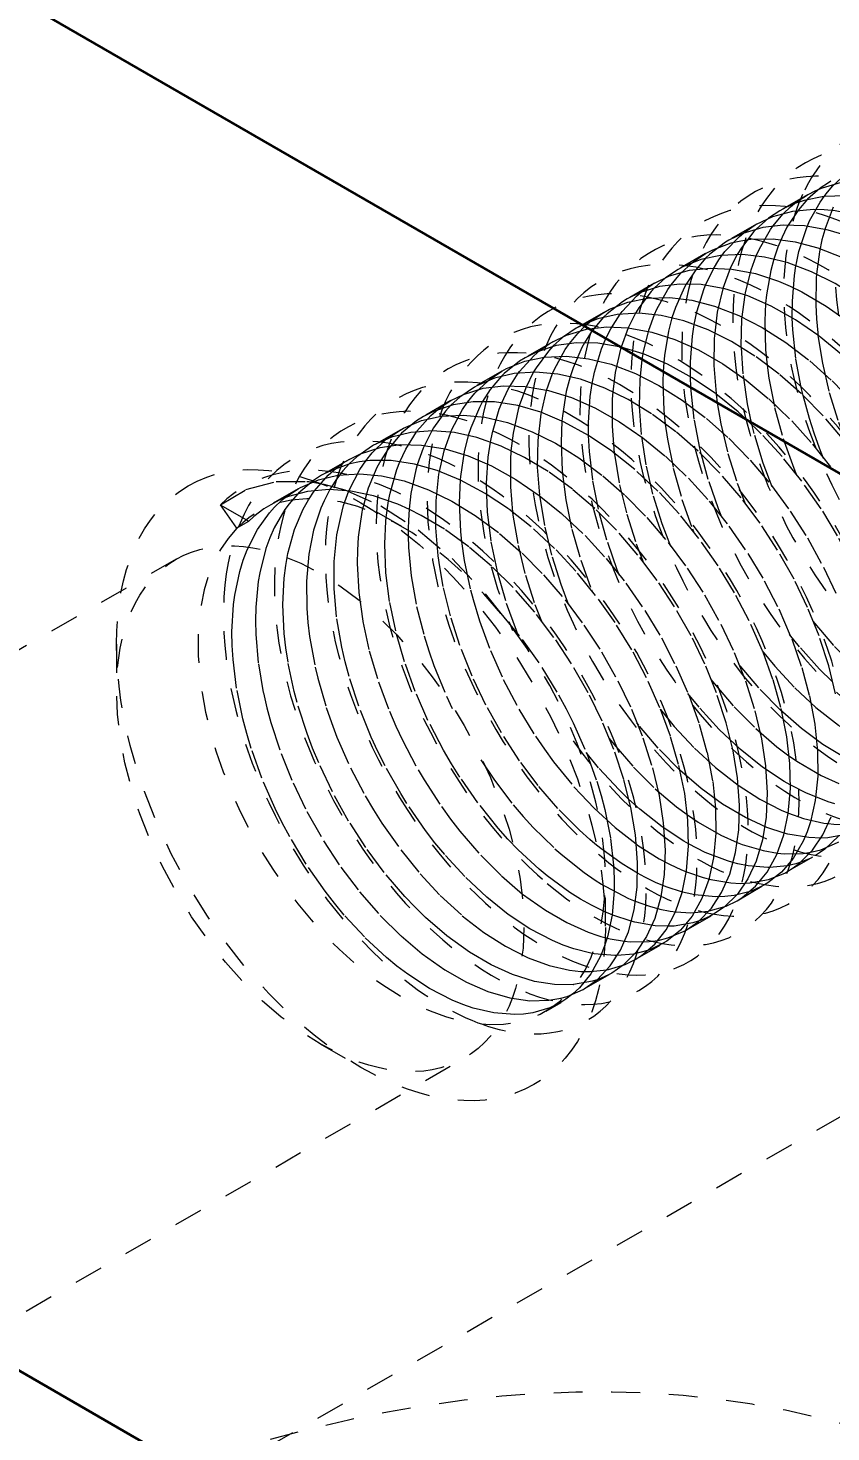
# Model space of a CAD drawing. Header units: millimetres. Extents: x -742 to 742, y -525 to 525.
# Drawn here: x 370.7 to 398.56, y 142.76 to 191.49 of the extents above; entities that cross this region are included whole.
import ezdxf

# ---------------------------------------------------------------- set-up
doc = ezdxf.new("R2010")
doc.units = ezdxf.units.MM
doc.linetypes.add('虚线', pattern=[2, 1, -1])
doc.layers.get('0').update_dxf_attribs({"lineweight": 35})
for name, color, linetype, lineweight in [('尺寸线层', 3, 'Continuous', 18), ('粗实线层', 7, 'Continuous', 35), ('虚线层', 6, '虚线', 18)]:
    doc.layers.add(name, color=color, linetype=linetype, lineweight=lineweight)
doc.styles.add('标准', font='', dxfattribs={"width": 0.667})
doc.styles.get('标准').set_extended_font_data('宋体')
doc.dimstyles.new('标准', dxfattribs={"dimscale": 5, "dimtxt": 3.5, "dimasz": 4, "dimexe": 2, "dimexo": 0, "dimtad": 1, "dimdsep": 46, "dimtxsty": '标准', "dimblk": '_CAXARROW', "dimcen": 0, "dimdle": 6, "dimazin": 2, "dimtfac": 0.707107, "dimtdec": 3, "dimtmove": 2, "dimatfit": 3, "dimfxl": 1, "dimfrac": 2, "dimtolj": 1, "dimarcsym": 0})

# ---------------------------------------------------------------- blocks, each defined once
blk = doc.blocks.new('*X14')
for p, q in [((-632.242, -189.479), (-540.318, -242.551)), ((-575.673, -269.728), (-667.597, -216.656))]:
    blk.add_line(p, q)
at = {"layer": '虚线层', "color": 7}
for p, q in [((-620.978, -212.254), (-653.505, -231.033)), ((-623.049, -215.199), (-623.049, -216.832)), ((-592.694, -228.583), (-625.221, -247.363)), ((-615.978, -229.079), (-614.564, -229.895)), ((-643.505, -248.354), (-610.978, -229.574))]:
    blk.add_line(p, q, dxfattribs=at)
for centre, major_axis in [((-614.564, -220.098), (-6, 10.392)), ((-615.978, -220.914), (-5, 8.66))]:
    blk.add_ellipse(centre, major_axis=major_axis, ratio=0.57735, dxfattribs=at)
blk = doc.blocks.new('*X15')
blk.add_line((-632.242, -189.479), (-540.318, -242.551))
at = {"layer": '虚线层', "color": 7}
for p, q in [((-599.068, -199.604), (-600.021, -200.154)), ((-600.835, -200.624), (-601.79, -201.176)), ((-602.601, -201.644), (-603.556, -202.195)), ((-604.37, -202.665), (-605.323, -203.215)), ((-606.139, -203.686), (-606.886, -204.118)), ((-606.886, -204.118), (-607.093, -204.237)), ((-607.905, -204.706), (-608.86, -205.258)), ((-609.673, -205.727), (-610.626, -206.277)), ((-611.443, -206.748), (-612.396, -207.299)), ((-613.208, -207.768), (-614.164, -208.32)), ((-614.976, -208.788), (-615.93, -209.339)), ((-616.746, -209.81), (-617.698, -210.36)), ((-618.55, -210.892), (-619.443, -210.369)), ((-618.871, -211.179), (-619.443, -210.369)), ((-613.15, -211.116), (-614.564, -210.3)), ((-618.462, -210.943), (-618.871, -211.179)), ((-618.462, -210.943), (-618.55, -210.892)), ((-599.744, -223.088), (-598.791, -222.538)), ((-606.079, -224.996), (-606.079, -223.363)), ((-601.512, -224.109), (-600.557, -223.557)), ((-603.278, -225.129), (-602.324, -224.578)), ((-605.047, -226.15), (-604.094, -225.6)), ((-606.816, -227.171), (-605.86, -226.62)), ((-608.15, -227.941), (-607.627, -227.64))]:
    blk.add_line(p, q, dxfattribs=at)
for points in [[(-598.253, -199.133), (-598.339, -199.184), (-598.621, -199.376), (-598.648, -199.396)], [(-598.549, -199.356), (-597.888, -199.164)], [(-598.491, -199.659), (-598.42, -199.566), (-598.194, -199.301), (-597.734, -198.877)], [(-596.177, -199.931), (-596.968, -199.729), (-597.357, -199.67), (-597.733, -199.638), (-598.5, -199.662), (-599.185, -199.799), (-599.51, -199.909), (-599.817, -200.045), (-600.02, -200.154)], [(-599.061, -199.76), (-599.381, -200.125), (-599.737, -200.658)], [(-599.514, -199.907), (-599.39, -199.812), (-599.068, -199.604)], [(-599.068, -199.604), (-598.779, -199.454), (-598.549, -199.356)], [(-598.648, -199.396), (-598.883, -199.59), (-599.061, -199.76)], [(-598.99, -200.509), (-598.631, -199.86), (-598.491, -199.659)], [(-600.02, -200.154), (-600.418, -200.419), (-600.842, -200.795)], [(-600.835, -200.624), (-600.27, -200.358), (-599.57, -200.168), (-598.857, -200.102), (-598.484, -200.111), (-598.107, -200.148), (-597.287, -200.315), (-596.993, -200.403)], [(-600.263, -200.688), (-599.904, -200.26), (-599.653, -200.022), (-599.514, -199.907)], [(-598.174, -200.037), (-598.453, -200.77), (-598.466, -200.814)], [(-594.293, -203.152), (-595.081, -202.502), (-595.485, -202.208), (-595.887, -201.941), (-596.742, -201.453), (-597.552, -201.092), (-597.957, -200.95), (-598.35, -200.836), (-599.167, -200.685), (-599.913, -200.655), (-600.621, -200.738), (-601.314, -200.944), (-601.79, -201.176)], [(-601.271, -200.918), (-600.881, -200.651), (-600.835, -200.624)], [(-600.841, -201.722), (-600.733, -201.48), (-600.347, -200.806), (-600.263, -200.688)], [(-599.737, -200.658), (-599.777, -200.73), (-599.947, -201.068), (-600.094, -201.421), (-600.234, -201.835)], [(-599.466, -202.071), (-599.449, -201.976), (-599.36, -201.571), (-599.102, -200.77), (-598.99, -200.509)], [(-602.601, -201.644), (-602.354, -201.513), (-601.718, -201.275), (-601.378, -201.196), (-601.031, -201.147), (-600.262, -201.132), (-599.495, -201.231), (-598.703, -201.441), (-597.853, -201.776), (-597.041, -202.202), (-596.632, -202.454), (-596.232, -202.725), (-595.397, -203.374), (-595.11, -203.623)], [(-601.79, -201.176), (-601.916, -201.251), (-602.453, -201.663), (-602.6, -201.805)], [(-602.028, -201.703), (-601.931, -201.576), (-601.429, -201.049), (-601.271, -200.918)], [(-600.842, -200.795), (-600.924, -200.881), (-601.359, -201.441), (-601.501, -201.673)], [(-598.466, -200.814), (-598.562, -201.168), (-598.649, -201.577), (-598.752, -202.362)], [(-592.95, -207.981), (-593.548, -207.05), (-593.871, -206.596), (-594.202, -206.162), (-594.942, -205.288), (-595.686, -204.522), (-596.073, -204.165), (-596.46, -203.832), (-597.297, -203.197), (-598.108, -202.687), (-598.922, -202.277), (-599.77, -201.957), (-600.559, -201.762), (-601.32, -201.677), (-602.083, -201.708), (-602.763, -201.852), (-603.394, -202.107), (-603.556, -202.195)], [(-603.072, -201.966), (-602.961, -201.88), (-602.601, -201.644)], [(-602.608, -202.743), (-602.332, -202.173), (-602.139, -201.861), (-602.028, -201.703)], [(-601.501, -201.673), (-601.733, -202.128), (-602.002, -202.852)], [(-601.233, -203.081), (-601.22, -203.008), (-601.018, -202.206), (-600.841, -201.722)], [(-603.556, -202.195), (-603.993, -202.49), (-604.373, -202.83)], [(-604.371, -202.665), (-603.851, -202.417), (-603.155, -202.219), (-602.444, -202.144), (-601.694, -202.181), (-600.875, -202.34), (-600.075, -202.604), (-599.668, -202.777), (-599.265, -202.973), (-598.412, -203.469), (-597.607, -204.037), (-596.821, -204.692), (-596.024, -205.465), (-595.304, -206.273), (-594.959, -206.703), (-594.631, -207.14), (-593.98, -208.104), (-593.766, -208.452)], [(-603.799, -202.727), (-603.473, -202.336), (-603.072, -201.966)], [(-602.6, -201.805), (-602.944, -202.204), (-603.271, -202.7)], [(-600.234, -201.835), (-600.339, -202.233), (-600.487, -203.077), (-600.518, -203.382)], [(-599.593, -203.883), (-599.59, -203.3), (-599.518, -202.405), (-599.466, -202.071)], [(-593.328, -211.945), (-593.499, -211.488), (-593.949, -210.449), (-594.449, -209.473), (-594.727, -208.991), (-595.015, -208.523), (-595.675, -207.566), (-596.356, -206.707), (-597.083, -205.91), (-597.885, -205.147), (-598.673, -204.503), (-599.478, -203.947), (-600.331, -203.465), (-601.141, -203.111), (-601.94, -202.864), (-602.757, -202.721), (-603.501, -202.7), (-604.205, -202.789), (-604.891, -203.002), (-605.323, -203.215)], [(-604.81, -202.963), (-604.455, -202.716), (-604.371, -202.665)], [(-604.377, -203.762), (-604.292, -203.569), (-603.913, -202.889), (-603.799, -202.727)], [(-603.271, -202.7), (-603.335, -202.814), (-603.649, -203.513), (-603.77, -203.875)], [(-598.752, -202.362), (-598.762, -202.495), (-598.781, -203.423), (-598.757, -203.907), (-598.712, -204.393), (-598.701, -204.486)], [(-605.323, -203.215), (-605.487, -203.316), (-606.022, -203.735), (-606.14, -203.851)], [(-606.139, -203.686), (-605.933, -203.576), (-605.299, -203.329), (-604.613, -203.192), (-603.847, -203.169), (-603.083, -203.262), (-602.295, -203.465), (-601.447, -203.794), (-600.633, -204.211), (-599.822, -204.727), (-598.984, -205.368), (-598.212, -206.064), (-597.834, -206.443), (-597.472, -206.834), (-596.737, -207.714), (-596.086, -208.605), (-595.492, -209.539), (-594.937, -210.555), (-594.481, -211.54), (-594.28, -212.04), (-594.101, -212.533), (-593.787, -213.569), (-593.698, -213.928)], [(-605.563, -203.744), (-605.494, -203.654), (-604.997, -203.12), (-604.81, -202.963)], [(-604.373, -202.83), (-604.494, -202.959), (-604.922, -203.525), (-605.036, -203.712)], [(-603.001, -204.109), (-602.907, -203.666), (-602.655, -202.859), (-602.608, -202.743)], [(-602.002, -202.852), (-602.006, -202.865), (-602.195, -203.676), (-602.286, -204.406)], [(-601.36, -204.91), (-601.362, -204.845), (-601.361, -204.373), (-601.339, -203.921), (-601.233, -203.081)], [(-606.616, -204.013), (-606.536, -203.951), (-606.139, -203.686)], [(-605.036, -203.712), (-605.289, -204.216), (-605.535, -204.89)], [(-600.518, -203.382), (-600.549, -203.981), (-600.521, -204.982), (-600.469, -205.52)], [(-607.905, -204.706), (-607.427, -204.474), (-606.736, -204.269), (-606.03, -204.188), (-605.284, -204.218), (-604.466, -204.369), (-603.666, -204.624), (-602.854, -204.984), (-602, -205.473), (-601.197, -206.036), (-600.411, -206.686), (-599.612, -207.455), (-598.889, -208.257), (-598.21, -209.119)], [(-607.331, -204.765), (-607.041, -204.412), (-606.792, -204.164)], [(-606.874, -204.12), (-606.972, -204.17), (-607.093, -204.237)], [(-596.406, -210.162), (-596.527, -209.959), (-597.129, -209.029), (-597.785, -208.144), (-598.526, -207.273), (-599.271, -206.512), (-600.049, -205.829), (-600.89, -205.201), (-601.701, -204.699), (-602.514, -204.294), (-603.359, -203.98), (-604.145, -203.792), (-604.905, -203.716), (-605.667, -203.756), (-606.346, -203.909), (-606.874, -204.12)], [(-606.792, -204.164), (-606.616, -204.013)], [(-606.14, -203.851), (-606.51, -204.284), (-606.535, -204.319)], [(-606.06, -204.59), (-605.892, -204.259), (-605.563, -203.744)], [(-604.767, -205.123), (-604.764, -205.106), (-604.57, -204.3), (-604.377, -203.762)], [(-603.77, -203.875), (-603.89, -204.331), (-604.032, -205.18), (-604.055, -205.422)], [(-603.131, -205.919), (-603.13, -205.406), (-603.062, -204.506), (-603.001, -204.109)], [(-599.219, -206.573), (-599.285, -206.293), (-599.472, -205.281), (-599.575, -204.295), (-599.593, -203.883)], [(-607.093, -204.237), (-607.564, -204.56), (-607.899, -204.863)], [(-606.535, -204.319), (-606.808, -204.74)], [(-606.145, -204.784), (-606.06, -204.59)], [(-602.286, -204.406), (-602.3, -204.597), (-602.312, -205.528), (-602.239, -206.502), (-602.237, -206.522)], [(-598.701, -204.486), (-598.548, -205.446), (-598.308, -206.468), (-597.991, -207.496), (-597.699, -208.272)], [(-609.104, -205.791), (-609.062, -205.735), (-608.569, -205.193), (-608.35, -205.008)], [(-605.531, -204.893), (-606.344, -204.757), (-607.084, -204.742), (-607.784, -204.839), (-608.47, -205.061), (-608.861, -205.258)], [(-607.899, -204.863), (-608.059, -205.035), (-608.482, -205.607), (-608.57, -205.753)], [(-608.35, -205.008), (-608.029, -204.781), (-607.905, -204.706)], [(-607.911, -205.804), (-607.847, -205.656), (-607.474, -204.971), (-607.331, -204.765)], [(-606.808, -204.74), (-606.897, -204.902), (-607.204, -205.605), (-607.306, -205.917)], [(-606.538, -206.149), (-606.459, -205.764), (-606.212, -204.951), (-606.145, -204.784)], [(-605.535, -204.89), (-605.555, -204.958), (-605.738, -205.774), (-605.822, -206.446)], [(-601.189, -207.395), (-601.472, -207.141), (-602.261, -206.502), (-603.068, -205.953), (-603.924, -205.48), (-604.734, -205.134), (-605.531, -204.893), (-605.531, -204.893)], [(-604.8, -205.321), (-604.767, -205.123)], [(-601.003, -207.518), (-601.143, -206.865), (-601.3, -205.813), (-601.36, -204.91)], [(-608.861, -205.258), (-609.064, -205.384), (-609.594, -205.81), (-609.681, -205.897)], [(-609.673, -205.727), (-609.509, -205.638), (-608.881, -205.384), (-608.2, -205.241), (-607.435, -205.209), (-606.671, -205.293), (-605.882, -205.487), (-605.036, -205.809), (-604.224, -206.221), (-603.415, -206.731), (-602.576, -207.366), (-601.799, -208.055), (-601.055, -208.819), (-600.316, -209.694), (-599.664, -210.584), (-599.068, -211.516), (-598.509, -212.53), (-598.046, -213.514)], [(-597.994, -221.873), (-598.463, -222.319), (-598.645, -222.448)], [(-604.896, -206.949), (-604.876, -206.023), (-604.8, -205.321)], [(-604.055, -205.422), (-604.076, -205.74)], [(-600.469, -205.52), (-600.406, -205.972), (-600.206, -206.986), (-599.907, -208.064), (-599.874, -208.168)], [(-610.865, -206.804), (-610.607, -206.488), (-610.154, -206.057)], [(-599.744, -223.088), (-599.592, -222.994), (-599.349, -222.816), (-598.89, -222.356), (-598.529, -221.819), (-598.246, -221.194)], [(-598.097, -216.926), (-598.33, -215.956), (-598.664, -214.919), (-599.062, -213.928), (-599.532, -212.945), (-600.101, -211.934), (-600.705, -211.007), (-601.365, -210.126), (-602.112, -209.261), (-602.862, -208.506), (-603.64, -207.827), (-604.48, -207.205), (-605.29, -206.708), (-606.102, -206.31), (-606.949, -206.005), (-607.735, -205.826), (-608.494, -205.757), (-609.251, -205.805), (-609.925, -205.963), (-610.545, -206.232), (-610.626, -206.277)], [(-609.681, -205.897), (-610.075, -206.365), (-610.342, -206.781)], [(-610.154, -206.057), (-610.106, -206.019), (-609.673, -205.727)], [(-609.68, -206.825), (-609.453, -206.346), (-609.104, -205.791)], [(-608.57, -205.753), (-608.845, -206.306), (-609.072, -206.93)], [(-608.303, -207.161), (-608.12, -206.393), (-607.911, -205.804)], [(-607.306, -205.917), (-607.437, -206.428), (-607.571, -207.28), (-607.588, -207.462)], [(-606.663, -207.962), (-606.665, -207.51), (-606.605, -206.607), (-606.538, -206.149)], [(-604.076, -205.74), (-604.087, -206.086), (-604.05, -207.09), (-604.002, -207.564)], [(-603.115, -206.296), (-603.131, -205.919)], [(-611.443, -206.749), (-611.008, -206.534), (-610.318, -206.32), (-609.613, -206.23), (-608.869, -206.252), (-608.055, -206.396), (-607.258, -206.645), (-606.448, -206.999), (-605.592, -207.48), (-604.786, -208.035), (-603.997, -208.679), (-603.197, -209.443), (-602.473, -210.242), (-601.792, -211.102), (-601.132, -212.058), (-600.564, -213.006), (-600.062, -213.981), (-599.614, -215.021), (-599.267, -216.012), (-599.001, -216.992), (-598.811, -217.996), (-598.716, -218.913), (-598.708, -219.783), (-598.794, -220.635), (-598.963, -221.375), (-599.08, -221.719), (-599.215, -222.038), (-599.565, -222.64), (-599.972, -223.116), (-600.447, -223.491), (-600.556, -223.557)], [(-610.626, -206.277), (-611.135, -206.63), (-611.429, -206.898)], [(-605.822, -206.446), (-605.84, -206.701), (-605.848, -207.636), (-605.774, -208.569)], [(-602.749, -208.626), (-602.802, -208.403), (-602.997, -207.391), (-603.108, -206.404), (-603.115, -206.296)], [(-602.237, -206.522), (-602.197, -206.828)], [(-598.504, -208.758), (-598.647, -208.396), (-598.834, -207.88), (-598.999, -207.37), (-599.219, -206.573)], [(-612.641, -207.836), (-612.624, -207.814), (-612.139, -207.266), (-611.892, -207.054)], [(-601.512, -224.109), (-601.332, -223.996), (-600.865, -223.606), (-600.467, -223.116), (-600.128, -222.5), (-599.888, -221.827), (-599.732, -221.078), (-599.66, -220.217), (-599.68, -219.34), (-599.784, -218.416), (-599.986, -217.407), (-600.263, -216.425), (-600.623, -215.434), (-601.084, -214.396), (-601.595, -213.424), (-602.17, -212.48), (-602.838, -211.529), (-603.524, -210.677), (-604.255, -209.887), (-605.061, -209.136), (-605.853, -208.504), (-606.661, -207.962), (-607.515, -207.494), (-608.323, -207.154), (-609.118, -206.92), (-609.93, -206.793), (-610.67, -206.787), (-611.369, -206.893), (-612.049, -207.122), (-612.396, -207.299)], [(-611.429, -206.898), (-611.627, -207.113), (-612.046, -207.692), (-612.106, -207.792)], [(-611.892, -207.054), (-611.605, -206.848), (-611.443, -206.749)], [(-611.448, -207.844), (-611.406, -207.747), (-611.037, -207.054), (-610.865, -206.804)], [(-610.342, -206.781), (-610.454, -206.988), (-610.755, -207.696), (-610.84, -207.958)], [(-610.071, -208.193), (-610.004, -207.859), (-609.765, -207.042), (-609.68, -206.825)], [(-609.072, -206.93), (-609.108, -207.054), (-609.286, -207.875), (-609.359, -208.489)], [(-603.811, -211.808), (-604.108, -211.024), (-604.428, -209.997), (-604.668, -208.977), (-604.83, -207.922), (-604.896, -206.951), (-604.896, -206.949)], [(-602.197, -206.828), (-602.072, -207.558), (-601.827, -208.58), (-601.502, -209.608), (-601.232, -210.318)], [(-612.396, -207.299), (-612.637, -207.45), (-613.16, -207.883), (-613.219, -207.942)], [(-613.208, -207.768), (-613.085, -207.7), (-612.459, -207.438), (-611.781, -207.287), (-611.021, -207.248), (-610.262, -207.326), (-609.475, -207.513), (-608.627, -207.826), (-607.814, -208.23), (-607.003, -208.733), (-606.164, -209.362), (-605.389, -210.047), (-604.643, -210.808), (-603.899, -211.678), (-603.242, -212.562), (-602.64, -213.491), (-602.076, -214.504), (-601.612, -215.488), (-601.221, -216.48), (-600.894, -217.517), (-600.666, -218.485), (-600.524, -219.424), (-600.469, -220.368), (-600.505, -221.211), (-600.628, -221.992), (-600.846, -222.733), (-601.135, -223.352), (-601.5, -223.881), (-601.963, -224.333), (-602.324, -224.578)], [(-607.347, -213.854), (-607.619, -213.136), (-607.942, -212.108), (-608.187, -211.086), (-608.357, -210.031), (-608.431, -209.058), (-608.419, -208.127), (-608.311, -207.205), (-608.303, -207.161)], [(-607.588, -207.462), (-607.62, -208.19), (-607.58, -209.198), (-607.454, -210.192), (-607.244, -211.208), (-606.935, -212.288), (-606.562, -213.311), (-606.543, -213.358)], [(-604.002, -207.564), (-603.928, -208.081), (-603.723, -209.096), (-603.422, -210.176), (-603.056, -211.201), (-603.007, -211.324)], [(-597.829, -221.977), (-597.358, -221.594), (-597.146, -221.363), (-596.956, -221.112), (-596.614, -220.503), (-596.369, -219.836), (-596.276, -219.469), (-596.205, -219.09), (-596.124, -218.233), (-596.137, -217.358), (-596.238, -216.438), (-596.436, -215.433), (-596.709, -214.453), (-597.061, -213.461), (-597.514, -212.421), (-598.02, -211.447), (-598.592, -210.501), (-599.257, -209.548), (-599.943, -208.693), (-600.67, -207.899), (-601.189, -207.395)], [(-600.289, -209.743), (-600.598, -208.914), (-600.911, -207.886), (-601.003, -207.518)], [(-603.278, -225.129), (-602.852, -224.83), (-602.401, -224.364), (-602.045, -223.822), (-601.766, -223.19), (-601.559, -222.437), (-601.448, -221.647), (-601.425, -220.797), (-601.495, -219.847), (-601.649, -218.904), (-601.887, -217.931), (-602.224, -216.892), (-602.625, -215.9), (-603.101, -214.918), (-603.676, -213.911), (-604.286, -212.988), (-604.95, -212.11), (-605.698, -211.248), (-606.448, -210.497), (-607.227, -209.824), (-608.07, -209.208), (-608.883, -208.719), (-609.696, -208.329), (-610.54, -208.032), (-611.323, -207.859), (-612.078, -207.796), (-612.832, -207.852), (-613.505, -208.02), (-614.124, -208.297), (-614.164, -208.32)], [(-613.219, -207.942), (-613.637, -208.445), (-613.877, -208.822)], [(-613.696, -208.103), (-613.68, -208.09), (-613.208, -207.768)], [(-613.216, -208.868), (-613.01, -208.431), (-612.641, -207.836)], [(-612.106, -207.792), (-612.403, -208.396), (-612.608, -208.975)], [(-611.839, -209.205), (-611.674, -208.489), (-611.448, -207.844)], [(-610.84, -207.958), (-610.984, -208.525), (-611.115, -209.383), (-611.125, -209.498)], [(-605.585, -212.821), (-605.666, -212.619), (-606.027, -211.594), (-606.323, -210.514), (-606.521, -209.5), (-606.636, -208.51), (-606.663, -207.962)], [(-614.976, -208.788), (-614.585, -208.592), (-613.901, -208.372), (-613.201, -208.275), (-612.459, -208.289), (-611.644, -208.424), (-610.846, -208.664), (-610.037, -209.012), (-609.183, -209.487), (-608.378, -210.037), (-607.588, -210.675), (-606.784, -211.432), (-606.055, -212.225), (-605.37, -213.081), (-604.707, -214.035), (-604.137, -214.983), (-603.632, -215.957), (-603.177, -216.995), (-602.823, -217.985), (-602.549, -218.965), (-602.354, -219.972), (-602.256, -220.893), (-602.244, -221.768), (-602.323, -222.624), (-602.485, -223.368), (-602.729, -224.035), (-603.072, -224.644), (-603.476, -225.127), (-603.949, -225.511), (-604.094, -225.6)], [(-614.164, -208.32), (-614.708, -208.702), (-614.958, -208.932)], [(-614.395, -208.836), (-614.177, -208.566), (-613.696, -208.103)], [(-610.2, -210.002), (-610.202, -209.615), (-610.146, -208.708), (-610.071, -208.193)], [(-609.359, -208.489), (-609.379, -208.805), (-609.379, -209.742), (-609.306, -210.615)], [(-605.774, -208.569), (-605.768, -208.612), (-605.593, -209.668), (-605.34, -210.691), (-605.011, -211.718), (-604.759, -212.377)], [(-599.874, -208.168), (-599.545, -209.089), (-599.459, -209.305)], [(-605.047, -226.15), (-604.832, -226.013), (-604.368, -225.616), (-603.976, -225.12), (-603.646, -224.499), (-603.413, -223.821), (-603.262, -223.066), (-603.194, -222.2), (-603.217, -221.318), (-603.328, -220.391), (-603.538, -219.382), (-603.823, -218.4), (-604.188, -217.409), (-604.652, -216.37), (-605.166, -215.399), (-605.745, -214.456), (-606.418, -213.509), (-607.11, -212.663), (-607.844, -211.879), (-608.651, -211.132), (-609.443, -210.505), (-610.249, -209.968), (-611.104, -209.508), (-611.914, -209.176), (-612.709, -208.951), (-613.519, -208.832), (-614.255, -208.832), (-614.61, -208.875), (-614.948, -208.944), (-615.624, -209.181), (-615.93, -209.339)], [(-614.958, -208.932), (-615.194, -209.191), (-615.411, -209.474), (-615.606, -209.775), (-615.642, -209.836)], [(-615.43, -209.097), (-615.177, -208.913), (-614.976, -208.788)], [(-614.982, -209.884), (-614.961, -209.835), (-614.6, -209.138), (-614.395, -208.836)], [(-613.877, -208.822), (-614.014, -209.075), (-614.311, -209.79), (-614.377, -209.998)], [(-613.608, -210.231), (-613.554, -209.958), (-613.318, -209.134), (-613.216, -208.868)], [(-612.608, -208.975), (-612.657, -209.149), (-612.828, -209.973), (-612.891, -210.518)], [(-602.04, -210.799), (-602.155, -210.507), (-602.511, -209.481), (-602.749, -208.626)], [(-619.443, -210.369), (-618.557, -209.834), (-617.503, -209.557), (-616.447, -209.552)], [(-615.93, -209.339), (-616.21, -209.518), (-616.731, -209.958), (-616.761, -209.989)], [(-616.746, -209.81), (-616.663, -209.764), (-616.041, -209.495), (-615.365, -209.335), (-614.606, -209.287), (-613.848, -209.357), (-613.063, -209.537), (-612.219, -209.844), (-611.407, -210.242), (-610.595, -210.738), (-609.753, -211.359), (-608.974, -212.038), (-608.226, -212.794), (-607.482, -213.661), (-606.823, -214.543), (-606.217, -215.469), (-605.647, -216.478), (-605.175, -217.46), (-604.778, -218.452), (-604.447, -219.491), (-604.216, -220.462), (-604.069, -221.404), (-604.006, -222.35), (-604.035, -223.196), (-604.15, -223.98), (-604.362, -224.727), (-604.648, -225.354), (-605.011, -225.89), (-605.468, -226.349), (-605.861, -226.62)], [(-616.447, -209.552), (-616.369, -209.56), (-615.857, -209.645)], [(-616.18, -209.881), (-615.707, -209.339), (-615.43, -209.097)], [(-611.966, -211.034), (-611.956, -210.229), (-611.856, -209.304), (-611.839, -209.205)], [(-611.125, -209.498), (-611.159, -210.297), (-611.111, -211.307), (-611.075, -211.642)], [(-606.816, -227.171), (-606.358, -226.846), (-605.909, -226.371), (-605.557, -225.821), (-605.283, -225.184), (-605.084, -224.427), (-604.982, -223.634), (-604.964, -222.779), (-605.038, -221.825), (-605.196, -220.878), (-605.439, -219.904), (-605.784, -218.865), (-606.192, -217.875), (-606.674, -216.895), (-607.252, -215.889), (-607.864, -214.967), (-608.531, -214.092), (-609.282, -213.235), (-610.036, -212.49), (-610.82, -211.823), (-611.663, -211.214), (-612.474, -210.731), (-612.883, -210.524), (-613.285, -210.346), (-614.128, -210.056), (-614.91, -209.892), (-615.665, -209.839), (-616.418, -209.903), (-617.085, -210.077), (-617.401, -210.206), (-617.698, -210.36), (-617.698, -210.36)], [(-617.195, -210.115), (-616.746, -209.81)], [(-616.761, -209.989), (-617.056, -210.329)], [(-616.387, -210.19), (-616.19, -209.895), (-616.18, -209.881)], [(-615.857, -209.645), (-615.12, -209.848), (-613.873, -210.399), (-612.581, -211.233), (-611.401, -212.231), (-610.252, -213.452), (-609.707, -214.137)], [(-615.642, -209.836), (-615.842, -210.223)], [(-615.165, -210.391), (-614.982, -209.884)], [(-614.377, -209.998), (-614.493, -210.435)], [(-609.823, -212.703), (-609.842, -212.625), (-610.048, -211.611), (-610.169, -210.619), (-610.2, -210.002)], [(-618.947, -213.505), (-618.774, -212.679), (-618.655, -212.29), (-618.517, -211.925), (-618.16, -211.221), (-617.741, -210.642), (-617.56, -210.444)], [(-617.935, -210.509), (-618.277, -210.772), (-618.462, -210.943)], [(-617.056, -210.329), (-617.203, -210.528), (-617.573, -211.163), (-617.729, -211.516), (-617.862, -211.883), (-618.077, -212.721), (-618.131, -213.033)], [(-617.698, -210.36), (-617.935, -210.509)], [(-617.56, -210.444), (-617.503, -210.387), (-617.251, -210.161), (-617.195, -210.115)], [(-616.88, -216.849), (-617.095, -215.831), (-617.172, -215.326), (-617.227, -214.835), (-617.273, -213.825), (-617.23, -212.911), (-617.176, -212.472), (-617.101, -212.055), (-616.874, -211.227), (-616.572, -210.519), (-616.387, -210.19)], [(-615.842, -210.223), (-615.956, -210.485), (-616.207, -211.244), (-616.374, -212.074), (-616.456, -213.013), (-616.445, -213.957), (-616.406, -214.448), (-616.347, -214.939), (-616.153, -216.001), (-616.063, -216.378)], [(-613.186, -220.389), (-613.728, -219.426), (-613.978, -218.927), (-614.208, -218.429), (-614.639, -217.358), (-614.974, -216.331), (-615.113, -215.815), (-615.231, -215.308), (-615.413, -214.25), (-615.498, -213.272), (-615.495, -212.334), (-615.4, -211.403), (-615.222, -210.583), (-615.165, -210.391)], [(-614.493, -210.435), (-614.518, -210.552)], [(-613.703, -210.933), (-613.691, -210.81), (-613.608, -210.231)], [(-612.891, -210.518), (-612.916, -210.908), (-612.924, -211.191)], [(-614.518, -210.552), (-614.533, -210.624), (-614.656, -211.485), (-614.685, -211.94), (-614.692, -212.401), (-614.638, -213.414), (-614.5, -214.412), (-614.279, -215.431), (-613.96, -216.511), (-613.578, -217.534), (-613.358, -218.044), (-613.124, -218.54), (-612.577, -219.567), (-612.369, -219.918)], [(-608.377, -223.016), (-609.104, -222.342), (-609.461, -221.971), (-609.805, -221.587), (-610.506, -220.715), (-611.128, -219.824), (-611.424, -219.356), (-611.701, -218.883), (-612.239, -217.851), (-612.682, -216.841), (-613.052, -215.816), (-613.359, -214.736), (-613.569, -213.72), (-613.697, -212.727), (-613.74, -211.72), (-613.703, -210.933)], [(-609.306, -210.615), (-609.293, -210.719), (-609.112, -211.779), (-608.858, -212.803), (-608.524, -213.831), (-608.301, -214.408)], [(-612.924, -211.191), (-612.924, -211.445)], [(-612.924, -211.445), (-612.912, -211.849), (-612.822, -212.83), (-612.635, -213.891), (-612.373, -214.915), (-612.21, -215.432), (-612.031, -215.941), (-611.594, -217.01), (-611.398, -217.431)], [(-611.832, -212.513), (-611.884, -212.139), (-611.962, -211.164), (-611.966, -211.034)], [(-611.075, -211.642), (-610.977, -212.302), (-610.76, -213.318), (-610.672, -213.649)], [(-606.447, -222.129), (-606.617, -221.987), (-606.981, -221.663), (-607.734, -220.908), (-608.418, -220.112), (-609.062, -219.249), (-609.687, -218.282), (-610.226, -217.316), (-610.703, -216.319), (-611.131, -215.248), (-611.461, -214.221), (-611.71, -213.197), (-611.832, -212.513)], [(-609.116, -214.868), (-609.171, -214.729), (-609.538, -213.704), (-609.823, -212.703)], [(-618.131, -213.033), (-618.217, -213.921), (-618.228, -214.388), (-618.218, -214.86), (-618.125, -215.89), (-617.95, -216.898), (-617.83, -217.412), (-617.691, -217.921), (-617.335, -219.001), (-616.921, -220.018), (-616.441, -221.014), (-615.868, -222.025), (-615.267, -222.939), (-614.617, -223.796), (-613.893, -224.624), (-613.174, -225.332), (-612.437, -225.957), (-611.651, -226.513), (-610.901, -226.94), (-610.16, -227.261), (-609.399, -227.483), (-608.704, -227.58), (-608.048, -227.566), (-607.627, -227.493)], [(-607.627, -227.639), (-608.008, -227.825), (-608.6, -227.997), (-608.917, -228.042), (-609.24, -228.059), (-609.954, -228.002), (-610.665, -227.834), (-611.032, -227.707), (-611.399, -227.556), (-612.185, -227.151), (-612.937, -226.662), (-613.314, -226.378), (-613.682, -226.077), (-614.447, -225.366), (-615.146, -224.606), (-615.486, -224.196), (-615.81, -223.775), (-616.463, -222.837), (-617.032, -221.893), (-617.297, -221.402), (-617.542, -220.911), (-618.007, -219.849), (-618.374, -218.824), (-618.53, -218.305), (-618.663, -217.796), (-618.882, -216.728), (-619.004, -215.736), (-619.034, -215.249), (-619.042, -214.78), (-618.989, -213.825), (-618.947, -213.505)], [(-610.672, -213.649), (-610.445, -214.398), (-610.07, -215.423), (-609.623, -216.431), (-609.082, -217.461), (-608.506, -218.4), (-608.196, -218.853), (-607.879, -219.286), (-607.174, -220.152), (-606.938, -220.415)], [(-609.707, -214.137), (-608.971, -215.038), (-608.283, -216.012), (-607.708, -216.957), (-607.442, -217.444), (-607.198, -217.929), (-606.74, -218.969), (-606.382, -219.961), (-606.232, -220.457), (-606.103, -220.942), (-605.9, -221.949), (-605.794, -222.872), (-605.773, -223.321), (-605.775, -223.75), (-605.85, -224.611), (-606.008, -225.362), (-606.119, -225.711), (-606.248, -226.035), (-606.584, -226.649), (-606.981, -227.138), (-607.208, -227.347), (-607.448, -227.527), (-607.627, -227.639)], [(-598.875, -214.402), (-598.81, -214.484), (-598.128, -215.285), (-597.377, -216.045), (-596.64, -216.682), (-596.175, -217.032)], [(-598.204, -216.501), (-598.643, -216.068), (-599.338, -215.298), (-599.691, -214.864)], [(-597.898, -219.071), (-598.527, -218.682), (-599.273, -218.13), (-600.008, -217.486), (-600.757, -216.72), (-601.438, -215.915), (-601.45, -215.899)], [(-600.633, -215.43), (-600.198, -215.961), (-599.5, -216.722), (-598.774, -217.402), (-597.991, -218.02), (-597.939, -218.058)], [(-616.063, -216.378), (-615.767, -217.405), (-615.589, -217.923), (-615.396, -218.43), (-614.927, -219.491), (-614.414, -220.472), (-614.132, -220.951), (-613.841, -221.412), (-613.183, -222.346), (-612.515, -223.171), (-611.813, -223.926), (-611.048, -224.631), (-610.304, -225.21), (-609.552, -225.692), (-608.765, -226.089), (-608.031, -226.358), (-607.322, -226.519), (-606.927, -226.561)], [(-607.199, -227.025), (-607.846, -227.023), (-608.546, -226.91), (-609.308, -226.672), (-610.05, -226.335), (-610.799, -225.893), (-611.586, -225.324), (-612.322, -224.688), (-612.686, -224.335), (-613.038, -223.968), (-613.757, -223.129), (-614.399, -222.263), (-614.992, -221.342), (-615.556, -220.326), (-616.029, -219.326), (-616.242, -218.815), (-616.434, -218.307), (-616.779, -217.228), (-616.88, -216.849)], [(-602.412, -216.437), (-602.298, -216.582), (-601.613, -217.377), (-600.861, -218.132), (-600.126, -218.764), (-599.712, -219.076)], [(-599.663, -220.091), (-599.873, -219.969), (-600.624, -219.471), (-601.406, -218.846), (-602.132, -218.161), (-602.83, -217.395), (-603.223, -216.912)], [(-604.173, -217.47), (-603.689, -218.057), (-602.985, -218.812), (-602.256, -219.485), (-601.473, -220.097), (-600.724, -220.582), (-599.978, -220.966), (-599.729, -221.071)], [(-599.871, -221.763), (-600.478, -221.563), (-601.222, -221.225), (-602.013, -220.758), (-602.761, -220.213), (-603.496, -219.575), (-604.244, -218.814), (-604.925, -218.012), (-604.989, -217.931)], [(-605.95, -218.475), (-605.788, -218.68), (-605.103, -219.471), (-604.349, -220.221), (-603.611, -220.845), (-603.241, -221.12)], [(-610.408, -219.213), (-609.93, -219.924), (-609.279, -220.778), (-608.935, -221.183), (-608.589, -221.563), (-607.832, -222.306), (-607.561, -222.545)], [(-605.275, -220.582), (-605.616, -220.25), (-606.317, -219.491), (-606.752, -218.962)], [(-599.712, -219.076), (-599.378, -219.303), (-598.589, -219.763), (-597.974, -220.044)], [(-612.369, -219.918), (-611.772, -220.836), (-611.453, -221.278), (-611.128, -221.698), (-610.408, -222.532), (-609.691, -223.246), (-609.321, -223.575), (-608.953, -223.876), (-608.164, -224.438), (-607.414, -224.871), (-606.674, -225.201), (-606.348, -225.314)], [(-598.112, -220.742), (-598.352, -220.671), (-599.125, -220.367), (-599.663, -220.091)], [(-606.583, -225.93), (-607.179, -225.777), (-607.548, -225.647), (-607.916, -225.493), (-608.704, -225.081), (-609.453, -224.584), (-610.195, -223.991), (-610.957, -223.274), (-611.656, -222.51), (-611.996, -222.098), (-612.321, -221.676), (-612.971, -220.734), (-613.186, -220.389)], [(-606.938, -220.415), (-606.471, -220.901), (-605.743, -221.57), (-605.015, -222.138)], [(-603.195, -222.137), (-603.36, -222.042), (-604.109, -221.55), (-604.89, -220.93), (-605.275, -220.582)], [(-603.241, -221.12), (-603.233, -221.125), (-602.86, -221.377), (-602.071, -221.829), (-601.506, -222.085)], [(-599.729, -221.071), (-599.206, -221.253), (-598.495, -221.414), (-598.352, -221.434)], [(-597.522, -221.747), (-597.737, -221.814), (-598.356, -221.922), (-598.593, -221.934)], [(-598.352, -221.434), (-598.147, -221.453), (-597.814, -221.464), (-597.178, -221.403)], [(-604.971, -223.151), (-605.494, -222.833), (-606.243, -222.294), (-606.447, -222.129)], [(-605.015, -222.138), (-604.96, -222.176), (-604.209, -222.654), (-603.831, -222.856), (-603.461, -223.028), (-603.266, -223.109)], [(-601.652, -222.781), (-601.838, -222.728), (-602.612, -222.432), (-603.195, -222.137)], [(-601.506, -222.085), (-601.33, -222.153), (-600.608, -222.37), (-600.104, -222.457)], [(-598.593, -221.934), (-599.018, -221.919), (-599.752, -221.794), (-599.871, -221.763)], [(-598.958, -222.426), (-598.905, -222.416), (-598.607, -222.341), (-598.019, -222.092), (-597.975, -222.067)], [(-607.561, -222.545), (-606.818, -223.131), (-606.44, -223.39), (-606.217, -223.532)], [(-600.104, -222.457), (-599.878, -222.477), (-599.22, -222.465), (-598.958, -222.426)], [(-599.012, -222.653), (-599.179, -222.726), (-599.299, -222.771)], [(-598.645, -222.448), (-598.791, -222.538)], [(-606.236, -224.43), (-606.565, -224.266), (-606.943, -224.053), (-607.317, -223.819), (-608.104, -223.243), (-608.377, -223.016)], [(-603.406, -223.807), (-603.965, -223.625), (-604.337, -223.471), (-604.706, -223.293), (-604.971, -223.151)], [(-603.266, -223.109), (-602.689, -223.308), (-602.424, -223.377)], [(-602.424, -223.377), (-601.727, -223.491), (-601.389, -223.506), (-601.066, -223.493), (-600.418, -223.374), (-599.854, -223.149), (-599.744, -223.088)], [(-600.372, -222.954), (-600.442, -222.954), (-601.124, -222.896), (-601.48, -222.825), (-601.652, -222.781)], [(-599.299, -222.771), (-599.47, -222.825), (-599.769, -222.895), (-600.372, -222.954)], [(-606.217, -223.532), (-606.13, -223.584)], [(-606.13, -223.584), (-606.068, -223.621), (-605.283, -224.027), (-605.042, -224.128)], [(-600.556, -223.557), (-601.014, -223.772), (-601.612, -223.929), (-601.932, -223.966), (-602.258, -223.975), (-602.98, -223.903), (-603.241, -223.849)], [(-605.042, -224.128), (-604.548, -224.303), (-604.185, -224.401), (-603.834, -224.47), (-603.637, -224.497)], [(-603.241, -223.849), (-603.406, -223.807)], [(-602.499, -224.468), (-602.48, -224.464), (-601.891, -224.293), (-601.512, -224.109)], [(-606.127, -224.481), (-606.236, -224.43)], [(-605.184, -224.823), (-605.821, -224.61), (-606.127, -224.481)], [(-603.637, -224.497), (-603.118, -224.525), (-602.499, -224.468)], [(-602.324, -224.578), (-602.472, -224.658), (-602.752, -224.781), (-602.829, -224.81)], [(-603.9, -224.996), (-604.358, -224.978), (-605.057, -224.856), (-605.184, -224.823)], [(-604.247, -225.485), (-603.911, -225.402), (-603.351, -225.169), (-603.278, -225.129)], [(-602.829, -224.81), (-603.041, -224.876), (-603.694, -224.987), (-603.9, -224.996)], [(-606.348, -225.314), (-606.238, -225.347)], [(-606.238, -225.347), (-605.914, -225.431), (-605.418, -225.518)], [(-605.418, -225.518), (-605.218, -225.537), (-604.557, -225.53), (-604.247, -225.485)], [(-604.094, -225.6), (-604.513, -225.8), (-604.613, -225.836)], [(-605.676, -226.016), (-605.747, -226.016), (-606.464, -225.952), (-606.583, -225.93)], [(-604.613, -225.836), (-605.106, -225.963), (-605.676, -226.016)], [(-606.927, -226.561), (-606.611, -226.567), (-606.034, -226.51)], [(-605.861, -226.62), (-605.971, -226.68), (-606.335, -226.84)], [(-606.034, -226.51), (-605.976, -226.499), (-605.389, -226.319), (-605.047, -226.15)], [(-606.335, -226.84), (-606.533, -226.905), (-607.182, -227.023), (-607.199, -227.025)], [(-607.627, -227.493), (-607.407, -227.432), (-606.853, -227.192), (-606.816, -227.171)]]:
    blk.add_lwpolyline(points, dxfattribs=at)
blk.add_ellipse((-614.564, -220.098), major_axis=(-6, 10.392), ratio=0.57735, dxfattribs=at)
for centre, major_axis, start_param, end_param in [((-613.15, -219.281), (-5, 8.66), 4.989291, 6.44032), ((-613.15, -219.281), (-5, 8.66), 0.157135, 4.989291), ((-632.242, -316.036), (41, 71.014), 3.926992, 7.068582)]:
    blk.add_ellipse(centre, major_axis=major_axis, ratio=0.57735, start_param=start_param, end_param=end_param, dxfattribs=at)
for points, knots in [([(-598.098, -202.806), (-597.93, -205.139), (-597.07, -207.731), (-594.385, -212.309), (-592.6, -214.227), (-588.975, -216.476), (-587.19, -216.777), (-584.504, -215.612), (-583.645, -214.165), (-583.309, -210.207), (-583.84, -207.755), (-586.089, -203.021), (-587.777, -200.809), (-591.556, -197.705), (-593.592, -196.858), (-597.078, -196.973), (-598.478, -197.932), (-599.239, -199.593)], [0, 0, 0, 0, 1365.547615, 1365.547615, 2731.095231, 2731.095231, 4096.642846, 4096.642846, 5462.190462, 5462.190462, 6827.738077, 6827.738077, 8193.285693, 8193.285693, 9558.833308, 9558.833308, 10924.380923, 10924.380923, 10924.380923, 10924.380923]), ([(-598.592, -198.231), (-600.11, -198.818), (-601.157, -200.277), (-601.881, -204.304), (-601.547, -206.815), (-599.668, -211.723), (-598.151, -214.05), (-594.675, -217.425), (-592.769, -218.425), (-589.501, -218.618), (-588.191, -217.811), (-586.833, -214.766), (-586.807, -212.574), (-588.105, -207.851), (-589.411, -205.39), (-592.783, -201.39), (-594.8, -199.91), (-596.718, -199.288)], [0, 0, 0, 0, 1377.028776, 1377.028776, 2754.057551, 2754.057551, 4131.086327, 4131.086327, 5508.115102, 5508.115102, 6885.143878, 6885.143878, 8262.172654, 8262.172654, 9639.201429, 9639.201429, 11016.230205, 11016.230205, 11016.230205, 11016.230205]), ([(-599.239, -199.593), (-600, -201.253), (-600.098, -203.56), (-598.96, -208.459), (-597.741, -210.98), (-594.581, -215.053), (-592.688, -216.546), (-589.153, -217.796), (-587.565, -217.535), (-585.49, -215.377), (-585.035, -213.511), (-585.525, -209.062), (-586.464, -206.544), (-589.341, -202.067), (-591.239, -200.174), (-595.133, -197.946), (-597.073, -197.643), (-598.592, -198.231)], [0, 0, 0, 0, 1371.303599, 1371.303599, 2742.607198, 2742.607198, 4113.910796, 4113.910796, 5485.214395, 5485.214395, 6856.517994, 6856.517994, 8227.821593, 8227.821593, 9599.125191, 9599.125191, 10970.42879, 10970.42879, 10970.42879, 10970.42879]), ([(-596.718, -199.288), (-598.635, -198.667), (-600.389, -198.927), (-602.829, -201.106), (-603.48, -202.995), (-603.379, -207.544), (-602.632, -210.138), (-600.108, -214.822), (-598.37, -216.845), (-594.752, -219.363), (-592.927, -219.822), (-590.091, -218.954), (-589.124, -217.641), (-588.555, -213.86), (-588.963, -211.449), (-591.013, -206.685), (-592.624, -204.404), (-594.483, -202.737)], [0, 0, 0, 0, 1383.404524, 1383.404524, 2766.809048, 2766.809048, 4150.213572, 4150.213572, 5533.618097, 5533.618097, 6917.022621, 6917.022621, 8300.427145, 8300.427145, 9683.831669, 9683.831669, 11067.236193, 11067.236193, 11067.236193, 11067.236193]), ([(-594.483, -202.737), (-596.342, -201.07), (-598.386, -200.077), (-601.972, -199.888), (-603.462, -200.697), (-605.199, -203.78), (-605.422, -206.01), (-604.509, -210.864), (-603.387, -213.419), (-600.347, -217.657), (-598.475, -219.28), (-594.896, -220.823), (-593.244, -220.723), (-590.982, -218.839), (-590.408, -217.084), (-590.662, -212.754), (-591.486, -210.245), (-592.843, -207.955)], [0, 0, 0, 0, 1390.354269, 1390.354269, 2780.708538, 2780.708538, 4171.062807, 4171.062807, 5561.417076, 5561.417076, 6951.771345, 6951.771345, 8342.125614, 8342.125614, 9732.479883, 9732.479883, 11122.834152, 11122.834152, 11122.834152, 11122.834152]), ([(-592.843, -207.955), (-594.2, -205.665), (-596.045, -203.674), (-599.924, -201.183), (-601.902, -200.722), (-605.08, -201.596), (-606.235, -202.919), (-607.191, -206.762), (-606.98, -209.227), (-605.304, -214.157), (-603.865, -216.551), (-600.462, -220.143), (-598.549, -221.289), (-595.188, -221.788), (-593.791, -221.133), (-592.219, -218.328), (-592.069, -216.222), (-592.605, -213.885)], [0, 0, 0, 0, 1396.463426, 1396.463426, 2792.926851, 2792.926851, 4189.390277, 4189.390277, 5585.853703, 5585.853703, 6982.317128, 6982.317128, 8378.780554, 8378.780554, 9775.24398, 9775.24398, 11171.707406, 11171.707406, 11171.707406, 11171.707406]), ([(-592.605, -213.885), (-593.141, -211.548), (-594.348, -209.061), (-597.593, -204.903), (-599.587, -203.296), (-603.454, -201.765), (-605.272, -201.863), (-607.895, -203.763), (-608.663, -205.538), (-608.798, -209.959), (-608.166, -212.542), (-605.814, -217.313), (-604.131, -219.433), (-600.535, -222.21), (-598.677, -222.827), (-595.703, -222.26), (-594.632, -221.088), (-594.231, -219.291)], [0, 0, 0, 0, 1400.261549, 1400.261549, 2800.523097, 2800.523097, 4200.784646, 4200.784646, 5601.046194, 5601.046194, 7001.307743, 7001.307743, 8401.569292, 8401.569292, 9801.83084, 9801.83084, 11202.092389, 11202.092389, 11202.092389, 11202.092389]), ([(-594.231, -219.291), (-593.831, -217.495), (-594.117, -215.137), (-595.96, -210.361), (-597.493, -208.015), (-601.125, -204.476), (-603.173, -203.335), (-606.847, -202.842), (-608.421, -203.497), (-610.368, -206.335), (-610.715, -208.477), (-610.192, -212.133), (-609.824, -213.446), (-609.303, -214.726)], [0, 0, 0, 0, 1544.168992, 1544.168992, 3088.337983, 3088.337983, 4632.506975, 4632.506975, 6176.675966, 6176.675966, 7720.844958, 7720.844958, 8534.106985, 8534.106985, 8534.106985, 8534.106985]), ([(-597.721, -223.069), (-596.5, -222.267), (-595.812, -220.632), (-595.829, -216.438), (-596.539, -213.943), (-599.072, -209.291), (-600.86, -207.203), (-604.71, -204.458), (-606.717, -203.841), (-610.028, -204.413), (-611.285, -205.595), (-612.47, -209.238), (-612.382, -211.647), (-610.916, -216.579), (-609.561, -219.031), (-606.246, -222.826), (-604.337, -224.115), (-602.614, -224.516)], [0, 0, 0, 0, 1399.477892, 1399.477892, 2798.955785, 2798.955785, 4198.433677, 4198.433677, 5597.911569, 5597.911569, 6997.389462, 6997.389462, 8396.867354, 8396.867354, 9796.345247, 9796.345247, 11195.823139, 11195.823139, 11195.823139, 11195.823139]), ([(-602.614, -224.516), (-600.891, -224.917), (-599.415, -224.418), (-597.637, -221.864), (-597.364, -219.846), (-598.204, -215.251), (-599.307, -212.743), (-602.415, -208.444), (-604.375, -206.718), (-608.264, -204.902), (-610.137, -204.84), (-612.932, -206.454), (-613.815, -208.107), (-614.186, -212.383), (-613.671, -214.945), (-611.502, -219.784), (-609.883, -221.992), (-608.102, -223.506)], [0, 0, 0, 0, 1397.88758, 1397.88758, 2795.77516, 2795.77516, 4193.66274, 4193.66274, 5591.55032, 5591.55032, 6989.437899, 6989.437899, 8387.325479, 8387.325479, 9785.213059, 9785.213059, 11183.100639, 11183.100639, 11183.100639, 11183.100639]), ([(-608.102, -223.506), (-606.32, -225.021), (-604.438, -225.791), (-601.337, -225.527), (-600.167, -224.496), (-599.14, -221.115), (-599.301, -218.816), (-600.931, -214.046), (-602.377, -211.647), (-605.915, -207.912), (-607.958, -206.632), (-611.705, -205.837), (-613.356, -206.335), (-615.507, -208.916), (-615.976, -210.964), (-615.523, -215.67), (-614.611, -218.26), (-613.228, -220.522)], [0, 0, 0, 0, 1398.581981, 1398.581981, 2797.163963, 2797.163963, 4195.745944, 4195.745944, 5594.327926, 5594.327926, 6992.909907, 6992.909907, 8391.491889, 8391.491889, 9790.07387, 9790.07387, 11188.655852, 11188.655852, 11188.655852, 11188.655852]), ([(-613.228, -220.522), (-611.845, -222.785), (-610.041, -224.644), (-606.418, -226.756), (-604.655, -226.976), (-602.05, -225.664), (-601.246, -224.152), (-601.028, -220.111), (-601.618, -217.643), (-603.965, -212.931), (-605.688, -210.759), (-609.494, -207.771), (-611.522, -207), (-614.954, -207.268), (-616.308, -208.304), (-617.717, -211.733), (-617.754, -214.073), (-617.129, -216.534)], [0, 0, 0, 0, 1401.846142, 1401.846142, 2803.692284, 2803.692284, 4205.538427, 4205.538427, 5607.384569, 5607.384569, 7009.230711, 7009.230711, 8411.076853, 8411.076853, 9812.922996, 9812.922996, 11214.769138, 11214.769138, 11214.769138, 11214.769138]), ([(-617.129, -216.534), (-616.503, -218.996), (-615.239, -221.493), (-612.024, -225.476), (-610.122, -226.903), (-606.615, -228.005), (-605.063, -227.664), (-603.084, -225.371), (-602.69, -223.453), (-603.297, -218.951), (-604.292, -216.433), (-607.248, -212.011), (-609.169, -210.172), (-613.065, -208.079), (-614.986, -207.857), (-617.942, -209.179), (-618.937, -210.701), (-619.24, -212.761)], [0, 0, 0, 0, 1406.874474, 1406.874474, 2813.748949, 2813.748949, 4220.623423, 4220.623423, 5627.497897, 5627.497897, 7034.372372, 7034.372372, 8441.246846, 8441.246846, 9848.12132, 9848.12132, 11254.995795, 11254.995795, 11254.995795, 11254.995795]), ([(-610.506, -228.343), (-609.846, -228.593), (-609.203, -228.728), (-606.994, -228.756), (-605.729, -227.873), (-604.48, -224.713), (-604.517, -222.483), (-605.927, -217.74), (-607.281, -215.297), (-610.712, -211.38), (-612.741, -209.965), (-616.546, -208.872), (-618.268, -209.21), (-619.443, -210.369)], [0, 0, 0, 0, 593.741774, 593.741774, 2180.667099, 2180.667099, 3767.592423, 3767.592423, 5354.517748, 5354.517748, 6941.443072, 6941.443072, 8528.368397, 8528.368397, 8528.368397, 8528.368397]), ([(-619.24, -212.761), (-619.544, -214.822), (-619.149, -217.349), (-617.171, -222.239), (-615.618, -224.529), (-612.766, -227.18), (-611.611, -227.924), (-610.506, -228.343)], [0, 0, 0, 0, 1832.031459, 1832.031459, 3664.062919, 3664.062919, 4810.647122, 4810.647122, 4810.647122, 4810.647122]), ([(-607.197, -218.563), (-605.805, -220.51), (-604.114, -222.053), (-600.652, -223.81), (-598.942, -223.871), (-597.721, -223.069)], [0, 0, 0, 0, 1583.529446, 1583.529446, 3306.441326, 3306.441326, 3306.441326, 3306.441326])]:
    blk.add_open_spline(points, degree=3, knots=knots, dxfattribs=at)
blk = doc.blocks.new('*X13')
at = {"color": 0, "linetype": 'ByBlock'}
for name in ['*X15', '*X14']:
    blk.add_blockref(name, (0, 0), dxfattribs=at)
blk = doc.blocks.new('*X30')
at = {"color": 0, "char_height": 17.5, "attachment_point": 1, "rotation": 335.0313, "line_spacing_factor": 1.15057, "style": '标准'}
for s, insert, width in [('\\T1.1;2*%%C20', (91.418, 310.17), 314.72423), ('\\T1.1;{\\H0.707107x;+0.02}', (136.757, 299.591), 127.48518), ('\\T1.1;{\\H0.707107x;0}', (136.449, 283.44), 127.48518)]:
    blk.add_mtext(s, dxfattribs=dict(at, insert=insert, width=width))
blk = doc.blocks.new('*X29')
at = {"layer": '尺寸线层'}
for points in [[(-15.833, 334.622), (-35.019, 340.798), (-32.909, 345.33)], [(2.297, 326.179), (19.373, 315.47), (21.484, 320.003)]]:
    blk.add_hatch(color=0, dxfattribs=at).paths.add_polyline_path(points, flags=0)
at = {"layer": '尺寸线层', "color": 0}
blk.add_line((152.992, 256.01), (-43.03, 347.285), dxfattribs=at)
blk.add_blockref('*X30', (0, 0), dxfattribs=at)
blk = doc.blocks.new('_CAXARROW')
blk.add_hatch(color=0).paths.add_polyline_path([(0, 0), (-1, 0.125), (-1, -0.125)], flags=0)
blk = doc.blocks.new('*X32')
at = {"color": 0, "char_height": 17.5, "attachment_point": 1, "rotation": 10.4209, "line_spacing_factor": 1.15057, "style": '标准'}
for s, insert, width in [('\\T1.1;{\\H0.707107x;+0.02}', (125.991, 128.019), 127.48518), ('\\T1.1;2*%%C20', (82.903, 110.386), 314.72423), ('\\T1.1;{\\H0.707107x;0}', (135.093, 114.674), 127.48518)]:
    blk.add_mtext(s, dxfattribs=dict(at, insert=insert, width=width))
blk = doc.blocks.new('*X31')
at = {"layer": '尺寸线层'}
for points in [[(3.067, 72.209), (23.189, 73.368), (22.285, 78.285)], [(-16.603, 68.591), (-35.821, 62.515), (-36.725, 67.433)]]:
    blk.add_hatch(color=0, dxfattribs=at).paths.add_polyline_path(points, flags=0)
at = {"layer": '尺寸线层', "color": 0}
blk.add_line((164.465, 101.892), (-46.108, 63.165), dxfattribs=at)
blk.add_blockref('*X32', (0, 0), dxfattribs=at)

msp = doc.modelspace()

# ---------------------------------------------------------------- block references
at = {"layer": '粗实线层'}
msp.add_blockref('*X13', (996.816, 385.306), dxfattribs=at)

# ---------------------------------------------------------------- dimensions: what is measured, and where the dimension line sits
at = {"layer": '尺寸线层'}
for p1, p2, picture, middle in [((-15.833, 334.622), (2.297, 326.179), '*X29', (117.328, 272.616)), ((-16.603, 68.591), (3.067, 72.209), '*X31', (125.774, 94.776))]:
    dim = msp.add_diameter_dim_2p(p1=p1, p2=p2, dimstyle='标准', override={"dimpost": '2*%%C<>', "dimsah": 1, "dimtol": 1, "dimtp": 0.02, "dimtm": 0, "dimtfill": 1, "dimtzin": 8, "dimarcsym": 0}, dxfattribs=at)
    dim.commit()
    dim.dimension.update_dxf_attribs({"geometry": picture, "text_midpoint": middle, "dimtype": 163})

doc.saveas('drawing.dxf')
